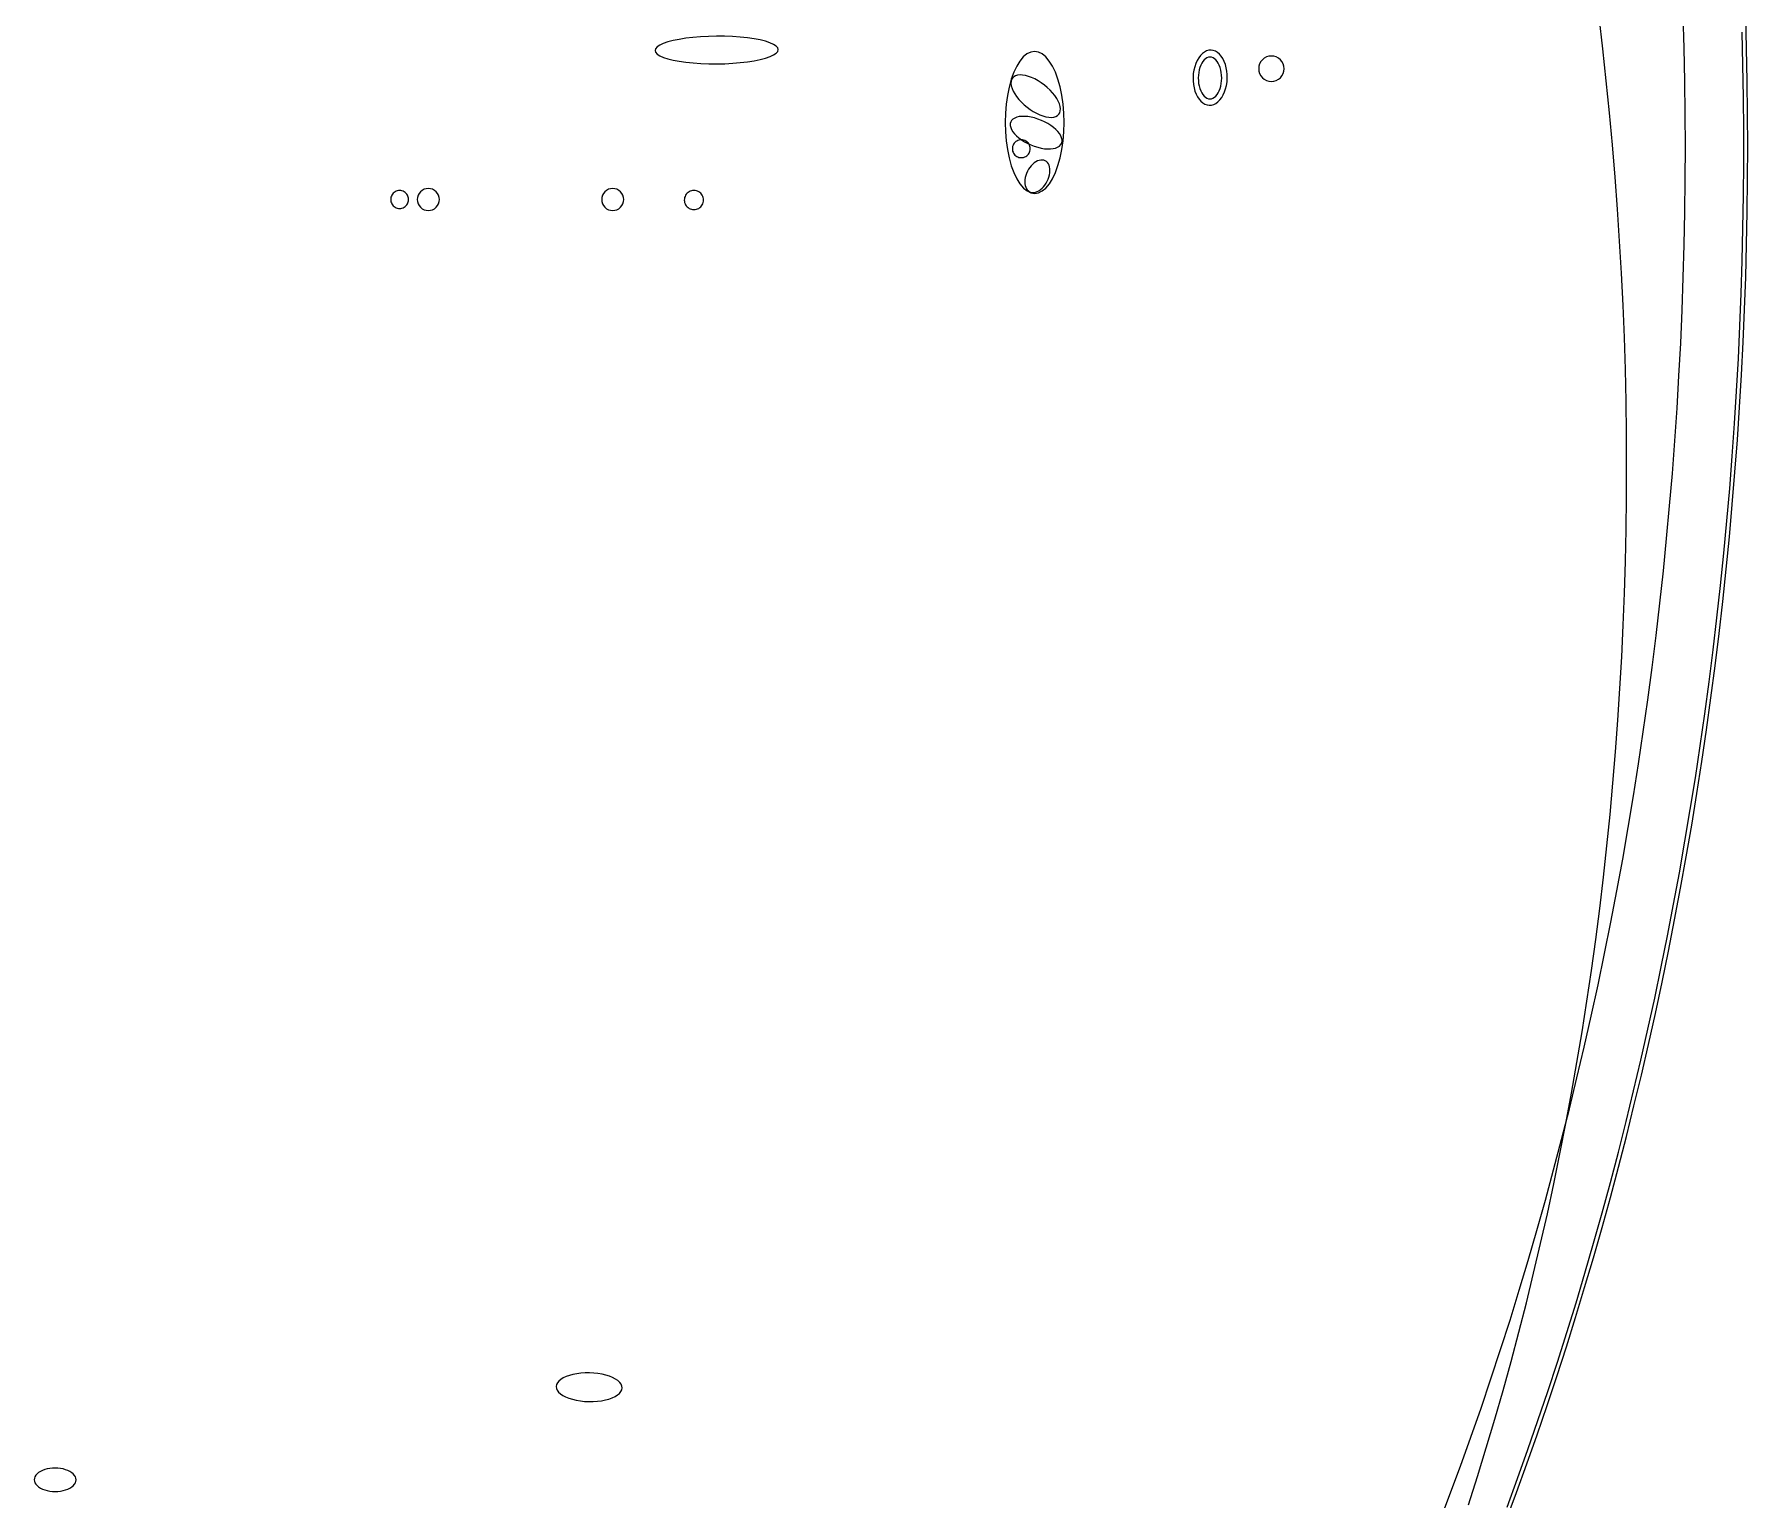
# Model space of a CAD drawing. Extents: x -1 to 217, y -22 to 302.
# Drawn here: x 118.6 to 217.1, y 61.8 to 146.1 of the extents above; entities that cross this region are included whole.
import ezdxf

# ---------------------------------------------------------------- set-up
doc = ezdxf.new("R2010")
doc.units = 0

msp = doc.modelspace()

# ---------------------------------------------------------------- linework, layer by layer
at = {"layer": 'CIRCLES'}
for p, q in [((188.989, 144.256), (188.975, 144.113)), ((188.975, 144.113), (188.989, 143.971)), ((189.031, 144.393), (188.989, 144.256)), ((188.989, 143.971), (189.031, 143.834)), ((189.098, 144.519), (189.031, 144.393)), ((189.189, 144.63), (189.098, 144.519)), ((189.3, 144.721), (189.189, 144.63)), ((189.427, 144.789), (189.3, 144.721)), ((189.564, 144.83), (189.427, 144.789)), ((189.706, 144.844), (189.564, 144.83)), ((189.849, 144.83), (189.706, 144.844)), ((189.986, 144.789), (189.849, 144.83)), ((190.112, 144.721), (189.986, 144.789)), ((190.223, 144.63), (190.112, 144.721)), ((190.314, 144.519), (190.223, 144.63)), ((190.382, 144.393), (190.314, 144.519)), ((190.423, 144.256), (190.382, 144.393)), ((190.382, 143.834), (190.423, 143.971)), ((190.437, 144.113), (190.423, 144.256)), ((190.423, 143.971), (190.437, 144.113)), ((189.031, 143.834), (189.098, 143.707)), ((189.098, 143.707), (189.189, 143.596)), ((189.189, 143.596), (189.3, 143.505)), ((189.3, 143.505), (189.427, 143.438)), ((189.427, 143.438), (189.564, 143.396)), ((189.564, 143.396), (189.706, 143.382)), ((189.706, 143.382), (189.849, 143.396)), ((189.849, 143.396), (189.986, 143.438)), ((189.986, 143.438), (190.112, 143.505)), ((190.112, 143.505), (190.223, 143.596)), ((190.223, 143.596), (190.314, 143.707)), ((190.314, 143.707), (190.382, 143.834)), ((140.775, 137.038), (140.696, 136.941)), ((140.871, 137.116), (140.775, 137.038)), ((140.981, 137.175), (140.871, 137.116)), ((141.1, 137.211), (140.981, 137.175)), ((141.224, 137.224), (141.1, 137.211)), ((141.348, 137.211), (141.224, 137.224)), ((141.467, 137.175), (141.348, 137.211)), ((141.577, 137.116), (141.467, 137.175)), ((141.673, 137.038), (141.577, 137.116)), ((141.752, 136.941), (141.673, 137.038)), ((151.379, 137.038), (151.301, 136.941)), ((151.476, 137.116), (151.379, 137.038)), ((151.585, 137.175), (151.476, 137.116)), ((151.705, 137.211), (151.585, 137.175)), ((151.828, 137.224), (151.705, 137.211)), ((151.952, 137.211), (151.828, 137.224)), ((152.072, 137.175), (151.952, 137.211)), ((152.181, 137.116), (152.072, 137.175)), ((152.278, 137.038), (152.181, 137.116)), ((152.356, 136.941), (152.278, 137.038)), ((140.601, 136.712), (140.589, 136.589)), ((140.589, 136.589), (140.601, 136.465)), ((140.637, 136.832), (140.601, 136.712)), ((140.601, 136.465), (140.637, 136.345)), ((140.696, 136.941), (140.637, 136.832)), ((140.637, 136.345), (140.696, 136.236)), ((140.696, 136.236), (140.775, 136.139)), ((140.775, 136.139), (140.871, 136.061)), ((140.871, 136.061), (140.981, 136.002)), ((140.981, 136.002), (141.1, 135.966)), ((141.348, 135.966), (141.467, 136.002)), ((141.467, 136.002), (141.577, 136.061)), ((141.577, 136.061), (141.673, 136.139)), ((141.673, 136.139), (141.752, 136.236)), ((141.811, 136.832), (141.752, 136.941)), ((141.752, 136.236), (141.811, 136.345)), ((141.847, 136.712), (141.811, 136.832)), ((141.811, 136.345), (141.847, 136.465)), ((141.859, 136.589), (141.847, 136.712)), ((141.847, 136.465), (141.859, 136.589)), ((151.206, 136.712), (151.193, 136.589)), ((151.193, 136.589), (151.206, 136.465)), ((151.242, 136.832), (151.206, 136.712)), ((151.206, 136.465), (151.242, 136.345)), ((151.301, 136.941), (151.242, 136.832)), ((151.242, 136.345), (151.301, 136.236)), ((151.301, 136.236), (151.379, 136.139)), ((151.379, 136.139), (151.476, 136.061)), ((151.476, 136.061), (151.585, 136.002)), ((151.585, 136.002), (151.705, 135.966)), ((151.952, 135.966), (152.072, 136.002)), ((152.072, 136.002), (152.181, 136.061)), ((152.181, 136.061), (152.278, 136.139)), ((152.278, 136.139), (152.356, 136.236)), ((152.415, 136.832), (152.356, 136.941)), ((152.356, 136.236), (152.415, 136.345)), ((152.451, 136.712), (152.415, 136.832)), ((152.415, 136.345), (152.451, 136.465)), ((152.464, 136.589), (152.451, 136.712)), ((152.451, 136.465), (152.464, 136.589)), ((141.1, 135.966), (141.224, 135.953)), ((141.224, 135.953), (141.348, 135.966)), ((151.705, 135.966), (151.828, 135.953)), ((151.828, 135.953), (151.952, 135.966))]:
    msp.add_line(p, q, dxfattribs=at)
at = {"layer": 'ELLIPSES'}
for p, q in [((208.767, 145.25), (208.55, 147.088)), ((213.448, 145.286), (213.396, 147.169)), ((217.034, 145.266), (216.983, 147.142)), ((156.029, 145.861), (155.644, 145.801)), ((156.444, 145.91), (156.029, 145.861)), ((156.883, 145.947), (156.444, 145.91)), ((157.337, 145.97), (156.883, 145.947)), ((157.799, 145.981), (157.337, 145.97)), ((158.262, 145.977), (157.799, 145.981)), ((158.716, 145.96), (158.262, 145.977)), ((159.155, 145.93), (158.716, 145.96)), ((159.571, 145.887), (159.155, 145.93)), ((159.957, 145.832), (159.571, 145.887)), ((216.826, 144.332), (216.782, 146.209)), ((154.292, 145.265), (154.262, 145.161)), ((154.262, 145.161), (154.293, 145.057)), ((154.382, 145.367), (154.292, 145.265)), ((154.293, 145.057), (154.385, 144.956)), ((154.53, 145.467), (154.382, 145.367)), ((154.385, 144.956), (154.534, 144.859)), ((154.734, 145.561), (154.53, 145.467)), ((154.534, 144.859), (154.74, 144.767)), ((154.991, 145.65), (154.734, 145.561)), ((155.296, 145.73), (154.991, 145.65)), ((155.644, 145.801), (155.296, 145.73)), ((160.306, 145.766), (159.957, 145.832)), ((160.612, 145.69), (160.306, 145.766)), ((160.87, 145.605), (160.612, 145.69)), ((161.076, 145.514), (160.87, 145.605)), ((160.876, 144.811), (161.08, 144.906)), ((161.225, 145.416), (161.076, 145.514)), ((161.08, 144.906), (161.228, 145.005)), ((161.317, 145.315), (161.225, 145.416)), ((161.228, 145.005), (161.318, 145.108)), ((161.348, 145.212), (161.317, 145.315)), ((161.318, 145.108), (161.348, 145.212)), ((175.651, 144.962), (175.441, 144.79)), ((175.868, 145.066), (175.651, 144.962)), ((176.089, 145.101), (175.868, 145.066)), ((176.31, 145.066), (176.089, 145.101)), ((176.527, 144.962), (176.31, 145.066)), ((176.736, 144.791), (176.527, 144.962)), ((185.626, 144.87), (185.525, 144.736)), ((185.737, 144.982), (185.626, 144.87)), ((185.855, 145.07), (185.737, 144.982)), ((185.979, 145.133), (185.855, 145.07)), ((186.107, 145.17), (185.979, 145.133)), ((186.236, 145.179), (186.107, 145.17)), ((186.364, 145.162), (186.236, 145.179)), ((186.489, 145.117), (186.364, 145.162)), ((186.609, 145.047), (186.489, 145.117)), ((186.721, 144.951), (186.609, 145.047)), ((186.825, 144.833), (186.721, 144.951)), ((208.968, 143.41), (208.767, 145.25)), ((213.485, 143.402), (213.448, 145.286)), ((217.071, 143.39), (217.034, 145.266)), ((154.74, 144.767), (154.998, 144.683)), ((154.998, 144.683), (155.304, 144.607)), ((155.304, 144.607), (155.653, 144.541)), ((155.653, 144.541), (156.039, 144.486)), ((156.039, 144.486), (156.455, 144.443)), ((156.455, 144.443), (156.894, 144.413)), ((156.894, 144.413), (157.348, 144.395)), ((157.348, 144.395), (157.811, 144.392)), ((157.811, 144.392), (158.273, 144.402)), ((158.273, 144.402), (158.727, 144.426)), ((158.727, 144.426), (159.166, 144.462)), ((159.166, 144.462), (159.581, 144.511)), ((159.581, 144.511), (159.966, 144.572)), ((159.966, 144.572), (160.314, 144.643)), ((160.314, 144.643), (160.619, 144.723)), ((160.619, 144.723), (160.876, 144.811)), ((174.893, 143.905), (174.747, 143.504)), ((175.059, 144.257), (174.893, 143.905)), ((175.243, 144.554), (175.059, 144.257)), ((175.441, 144.79), (175.243, 144.554)), ((176.935, 144.555), (176.736, 144.791)), ((177.119, 144.258), (176.935, 144.555)), ((177.285, 143.906), (177.119, 144.258)), ((177.432, 143.505), (177.285, 143.906)), ((185.248, 144.034), (185.217, 143.831)), ((185.296, 144.229), (185.248, 144.034)), ((185.358, 144.413), (185.296, 144.229)), ((185.435, 144.583), (185.358, 144.413)), ((185.525, 144.736), (185.435, 144.583)), ((185.525, 143.89), (185.508, 143.736)), ((185.554, 144.039), (185.525, 143.89)), ((185.593, 144.18), (185.554, 144.039)), ((185.642, 144.311), (185.593, 144.18)), ((185.7, 144.429), (185.642, 144.311)), ((185.767, 144.532), (185.7, 144.429)), ((185.84, 144.619), (185.767, 144.532)), ((185.92, 144.689), (185.84, 144.619)), ((186.003, 144.739), (185.92, 144.689)), ((186.09, 144.77), (186.003, 144.739)), ((186.178, 144.78), (186.09, 144.77)), ((186.266, 144.77), (186.178, 144.78)), ((186.352, 144.739), (186.266, 144.77)), ((186.436, 144.688), (186.352, 144.739)), ((186.515, 144.618), (186.436, 144.688)), ((186.588, 144.531), (186.515, 144.618)), ((186.654, 144.427), (186.588, 144.531)), ((186.712, 144.309), (186.654, 144.427)), ((186.761, 144.178), (186.712, 144.309)), ((186.799, 144.037), (186.761, 144.178)), ((186.827, 143.888), (186.799, 144.037)), ((186.917, 144.693), (186.825, 144.833)), ((186.844, 143.734), (186.827, 143.888)), ((186.998, 144.535), (186.917, 144.693)), ((187.064, 144.36), (186.998, 144.535)), ((187.115, 144.172), (187.064, 144.36)), ((187.15, 143.975), (187.115, 144.172)), ((187.169, 143.771), (187.15, 143.975)), ((216.855, 142.454), (216.826, 144.332)), ((174.625, 143.06), (174.527, 142.581)), ((174.747, 143.504), (174.625, 143.06)), ((174.738, 143.378), (174.732, 143.255)), ((174.732, 143.255), (174.751, 143.12)), ((174.768, 143.486), (174.738, 143.378)), ((174.751, 143.12), (174.793, 142.975)), ((174.822, 143.578), (174.768, 143.486)), ((174.793, 142.975), (174.859, 142.823)), ((174.898, 143.652), (174.822, 143.578)), ((174.996, 143.707), (174.898, 143.652)), ((175.114, 143.742), (174.996, 143.707)), ((175.25, 143.756), (175.114, 143.742)), ((175.401, 143.75), (175.25, 143.756)), ((175.565, 143.722), (175.401, 143.75)), ((175.738, 143.674), (175.565, 143.722)), ((175.919, 143.607), (175.738, 143.674)), ((176.104, 143.521), (175.919, 143.607)), ((176.29, 143.419), (176.104, 143.521)), ((176.474, 143.301), (176.29, 143.419)), ((176.652, 143.17), (176.474, 143.301)), ((176.821, 143.029), (176.652, 143.17)), ((176.979, 142.879), (176.821, 143.029)), ((177.123, 142.723), (176.979, 142.879)), ((177.555, 143.061), (177.432, 143.505)), ((177.653, 142.582), (177.555, 143.061)), ((185.217, 143.831), (185.202, 143.625)), ((185.202, 143.625), (185.204, 143.418)), ((185.204, 143.418), (185.223, 143.213)), ((185.223, 143.213), (185.258, 143.016)), ((185.258, 143.016), (185.309, 142.828)), ((185.508, 143.736), (185.502, 143.579)), ((185.502, 143.579), (185.507, 143.422)), ((185.507, 143.422), (185.524, 143.268)), ((185.524, 143.268), (185.552, 143.119)), ((185.552, 143.119), (185.591, 142.978)), ((185.591, 142.978), (185.64, 142.847)), ((186.709, 142.845), (186.759, 142.976)), ((186.759, 142.976), (186.798, 143.117)), ((186.798, 143.117), (186.826, 143.266)), ((186.826, 143.266), (186.844, 143.42)), ((186.85, 143.577), (186.844, 143.734)), ((186.844, 143.42), (186.85, 143.577)), ((187.014, 142.775), (187.077, 142.959)), ((187.077, 142.959), (187.125, 143.154)), ((187.125, 143.154), (187.156, 143.357)), ((187.156, 143.357), (187.171, 143.564)), ((187.171, 143.564), (187.169, 143.771)), ((209.154, 141.568), (208.968, 143.41)), ((213.507, 141.517), (213.485, 143.402)), ((217.092, 141.512), (217.071, 143.39)), ((174.456, 142.076), (174.413, 141.552)), ((174.527, 142.581), (174.456, 142.076)), ((174.859, 142.823), (174.947, 142.665)), ((174.947, 142.665), (175.056, 142.505)), ((175.056, 142.505), (175.183, 142.346)), ((175.183, 142.346), (175.327, 142.19)), ((175.327, 142.19), (175.485, 142.04)), ((175.485, 142.04), (175.654, 141.898)), ((175.654, 141.898), (175.832, 141.768)), ((177.25, 142.563), (177.123, 142.723)), ((177.359, 142.404), (177.25, 142.563)), ((177.447, 142.246), (177.359, 142.404)), ((177.513, 142.094), (177.447, 142.246)), ((177.555, 141.948), (177.513, 142.094)), ((177.574, 141.813), (177.555, 141.948)), ((177.724, 142.077), (177.653, 142.582)), ((177.767, 141.553), (177.724, 142.077)), ((185.309, 142.828), (185.375, 142.654)), ((185.375, 142.654), (185.455, 142.495)), ((185.455, 142.495), (185.548, 142.355)), ((185.548, 142.355), (185.651, 142.237)), ((185.64, 142.847), (185.698, 142.729)), ((185.651, 142.237), (185.764, 142.142)), ((185.698, 142.729), (185.764, 142.625)), ((185.764, 142.625), (185.837, 142.537)), ((185.764, 142.142), (185.884, 142.071)), ((185.837, 142.537), (185.916, 142.468)), ((185.884, 142.071), (186.009, 142.027)), ((185.916, 142.468), (185.999, 142.417)), ((185.999, 142.417), (186.086, 142.386)), ((186.009, 142.027), (186.137, 142.009)), ((186.086, 142.386), (186.174, 142.376)), ((186.137, 142.009), (186.266, 142.019)), ((186.174, 142.376), (186.262, 142.386)), ((186.262, 142.386), (186.348, 142.416)), ((186.266, 142.019), (186.394, 142.055)), ((186.348, 142.416), (186.432, 142.467)), ((186.394, 142.055), (186.518, 142.118)), ((186.432, 142.467), (186.511, 142.536)), ((186.511, 142.536), (186.584, 142.623)), ((186.518, 142.118), (186.636, 142.206)), ((186.584, 142.623), (186.651, 142.727)), ((186.636, 142.206), (186.747, 142.318)), ((186.651, 142.727), (186.709, 142.845)), ((186.747, 142.318), (186.848, 142.452)), ((186.848, 142.452), (186.938, 142.605)), ((186.938, 142.605), (187.014, 142.775)), ((216.87, 140.576), (216.855, 142.454)), ((174.413, 141.552), (174.399, 141.019)), ((174.399, 141.019), (174.413, 140.487)), ((174.692, 140.952), (174.691, 140.846)), ((174.719, 141.05), (174.692, 140.952)), ((174.77, 141.137), (174.719, 141.05)), ((174.846, 141.212), (174.77, 141.137)), ((174.944, 141.274), (174.846, 141.212)), ((175.064, 141.322), (174.944, 141.274)), ((175.202, 141.354), (175.064, 141.322)), ((175.358, 141.37), (175.202, 141.354)), ((175.527, 141.371), (175.358, 141.37)), ((175.707, 141.355), (175.527, 141.371)), ((175.896, 141.324), (175.707, 141.355)), ((175.832, 141.768), (176.016, 141.65)), ((176.09, 141.278), (175.896, 141.324)), ((176.016, 141.65), (176.202, 141.547)), ((176.284, 141.217), (176.09, 141.278)), ((176.202, 141.547), (176.387, 141.462)), ((176.478, 141.142), (176.284, 141.217)), ((176.387, 141.462), (176.568, 141.394)), ((176.666, 141.056), (176.478, 141.142)), ((176.568, 141.394), (176.742, 141.347)), ((176.845, 140.959), (176.666, 141.056)), ((176.742, 141.347), (176.905, 141.319)), ((177.014, 140.853), (176.845, 140.959)), ((176.905, 141.319), (177.056, 141.313)), ((177.056, 141.313), (177.192, 141.327)), ((177.192, 141.327), (177.31, 141.362)), ((177.31, 141.362), (177.408, 141.417)), ((177.408, 141.417), (177.484, 141.491)), ((177.484, 141.491), (177.538, 141.583)), ((177.538, 141.583), (177.568, 141.691)), ((177.568, 141.691), (177.574, 141.813)), ((177.782, 141.021), (177.767, 141.553)), ((177.768, 140.488), (177.782, 141.021)), ((209.323, 139.726), (209.154, 141.568)), ((213.514, 139.633), (213.507, 141.517)), ((217.1, 139.635), (217.092, 141.512)), ((174.413, 140.487), (174.457, 139.963)), ((174.457, 139.963), (174.528, 139.458)), ((174.691, 140.846), (174.716, 140.732)), ((174.716, 140.732), (174.765, 140.613)), ((174.765, 140.613), (174.839, 140.491)), ((174.839, 140.491), (174.935, 140.369)), ((174.935, 140.369), (175.053, 140.247)), ((175.067, 139.954), (175.011, 139.917)), ((175.053, 140.247), (175.19, 140.129)), ((175.127, 139.984), (175.067, 139.954)), ((175.191, 140.006), (175.127, 139.984)), ((175.19, 140.129), (175.344, 140.015)), ((175.256, 140.019), (175.191, 140.006)), ((175.323, 140.023), (175.256, 140.019)), ((175.391, 140.019), (175.323, 140.023)), ((175.344, 140.015), (175.513, 139.909)), ((175.456, 140.006), (175.391, 140.019)), ((175.52, 139.984), (175.456, 140.006)), ((175.58, 139.954), (175.52, 139.984)), ((175.636, 139.917), (175.58, 139.954)), ((177.168, 140.74), (177.014, 140.853)), ((177.305, 140.621), (177.168, 140.74)), ((177.423, 140.5), (177.305, 140.621)), ((177.519, 140.377), (177.423, 140.5)), ((177.593, 140.255), (177.519, 140.377)), ((177.643, 140.137), (177.593, 140.255)), ((177.667, 140.023), (177.643, 140.137)), ((177.654, 139.459), (177.725, 139.965)), ((177.666, 139.916), (177.667, 140.023)), ((177.725, 139.965), (177.768, 140.488)), ((216.87, 138.698), (216.87, 140.576)), ((174.528, 139.458), (174.626, 138.979)), ((174.626, 138.979), (174.749, 138.535)), ((174.814, 139.577), (174.81, 139.51)), ((174.81, 139.51), (174.814, 139.442)), ((174.827, 139.642), (174.814, 139.577)), ((174.814, 139.442), (174.827, 139.377)), ((174.849, 139.706), (174.827, 139.642)), ((174.827, 139.377), (174.849, 139.313)), ((174.879, 139.766), (174.849, 139.706)), ((174.849, 139.313), (174.879, 139.253)), ((174.916, 139.822), (174.879, 139.766)), ((174.879, 139.253), (174.916, 139.197)), ((174.96, 139.873), (174.916, 139.822)), ((174.916, 139.197), (174.96, 139.146)), ((175.011, 139.917), (174.96, 139.873)), ((174.96, 139.146), (175.011, 139.102)), ((175.011, 139.102), (175.067, 139.065)), ((175.067, 139.065), (175.127, 139.035)), ((175.127, 139.035), (175.191, 139.013)), ((175.191, 139.013), (175.256, 139)), ((175.256, 139), (175.323, 138.996)), ((175.323, 138.996), (175.391, 139)), ((175.391, 139), (175.456, 139.013)), ((175.456, 139.013), (175.52, 139.035)), ((175.513, 139.909), (175.692, 139.812)), ((175.52, 139.035), (175.58, 139.065)), ((175.58, 139.065), (175.636, 139.102)), ((175.687, 139.873), (175.636, 139.917)), ((175.636, 139.102), (175.687, 139.146)), ((175.731, 139.822), (175.687, 139.873)), ((175.687, 139.146), (175.731, 139.197)), ((175.692, 139.812), (175.881, 139.726)), ((175.768, 139.766), (175.731, 139.822)), ((175.731, 139.197), (175.768, 139.253)), ((175.798, 139.706), (175.768, 139.766)), ((175.768, 139.253), (175.798, 139.313)), ((175.82, 139.642), (175.798, 139.706)), ((175.798, 139.313), (175.82, 139.377)), ((175.833, 139.577), (175.82, 139.642)), ((175.82, 139.377), (175.833, 139.442)), ((175.837, 139.51), (175.833, 139.577)), ((175.833, 139.442), (175.837, 139.51)), ((175.881, 139.726), (176.074, 139.652)), ((176.074, 139.652), (176.269, 139.591)), ((176.269, 139.591), (176.462, 139.544)), ((176.462, 139.544), (176.651, 139.513)), ((176.651, 139.513), (176.831, 139.498)), ((176.831, 139.498), (177.001, 139.498)), ((177.001, 139.498), (177.156, 139.515)), ((177.156, 139.515), (177.294, 139.547)), ((177.294, 139.547), (177.414, 139.594)), ((177.414, 139.594), (177.512, 139.656)), ((177.434, 138.536), (177.556, 138.98)), ((177.512, 139.656), (177.588, 139.731)), ((177.556, 138.98), (177.654, 139.459)), ((177.588, 139.731), (177.639, 139.819)), ((177.639, 139.819), (177.666, 139.916)), ((209.476, 137.882), (209.323, 139.726)), ((213.506, 137.748), (213.514, 139.633)), ((217.092, 137.758), (217.1, 139.635)), ((174.749, 138.535), (174.895, 138.134)), ((174.895, 138.134), (175.062, 137.782)), ((175.583, 137.97), (175.552, 137.848)), ((175.626, 138.092), (175.583, 137.97)), ((175.679, 138.211), (175.626, 138.092)), ((175.743, 138.325), (175.679, 138.211)), ((175.814, 138.432), (175.743, 138.325)), ((175.894, 138.53), (175.814, 138.432)), ((175.979, 138.618), (175.894, 138.53)), ((176.069, 138.695), (175.979, 138.618)), ((176.162, 138.758), (176.069, 138.695)), ((176.257, 138.807), (176.162, 138.758)), ((176.351, 138.84), (176.257, 138.807)), ((176.444, 138.858), (176.351, 138.84)), ((176.534, 138.86), (176.444, 138.858)), ((176.618, 138.847), (176.534, 138.86)), ((176.697, 138.817), (176.618, 138.847)), ((176.767, 138.772), (176.697, 138.817)), ((176.829, 138.713), (176.767, 138.772)), ((176.881, 138.64), (176.829, 138.713)), ((176.922, 138.555), (176.881, 138.64)), ((176.917, 137.88), (176.948, 138.003)), ((176.952, 138.459), (176.922, 138.555)), ((176.948, 138.003), (176.968, 138.124)), ((176.969, 138.354), (176.952, 138.459)), ((176.968, 138.124), (176.975, 138.241)), ((176.975, 138.241), (176.969, 138.354)), ((177.122, 137.783), (177.288, 138.135)), ((177.288, 138.135), (177.434, 138.536)), ((216.855, 136.82), (216.87, 138.698)), ((139.26, 136.996), (139.21, 136.952)), ((139.316, 137.033), (139.26, 136.996)), ((139.376, 137.063), (139.316, 137.033)), ((139.44, 137.085), (139.376, 137.063)), ((139.506, 137.098), (139.44, 137.085)), ((139.573, 137.102), (139.506, 137.098)), ((139.64, 137.098), (139.573, 137.102)), ((139.706, 137.085), (139.64, 137.098)), ((139.77, 137.063), (139.706, 137.085)), ((139.83, 137.033), (139.77, 137.063)), ((139.886, 136.996), (139.83, 137.033)), ((139.936, 136.952), (139.886, 136.996)), ((156.16, 136.994), (156.106, 136.947)), ((156.22, 137.034), (156.16, 136.994)), ((156.285, 137.066), (156.22, 137.034)), ((156.353, 137.089), (156.285, 137.066)), ((156.424, 137.103), (156.353, 137.089)), ((156.496, 137.108), (156.424, 137.103)), ((156.568, 137.103), (156.496, 137.108)), ((156.638, 137.089), (156.568, 137.103)), ((156.707, 137.066), (156.638, 137.089)), ((156.771, 137.034), (156.707, 137.066)), ((156.831, 136.994), (156.771, 137.034)), ((156.886, 136.947), (156.831, 136.994)), ((175.062, 137.782), (175.246, 137.485)), ((175.246, 137.485), (175.445, 137.249)), ((175.445, 137.249), (175.654, 137.078)), ((175.533, 137.727), (175.526, 137.609)), ((175.526, 137.609), (175.531, 137.497)), ((175.531, 137.497), (175.549, 137.392)), ((175.552, 137.848), (175.533, 137.727)), ((175.549, 137.392), (175.578, 137.296)), ((175.578, 137.296), (175.619, 137.211)), ((175.619, 137.211), (175.671, 137.138)), ((175.654, 137.078), (175.871, 136.974)), ((175.671, 137.138), (175.733, 137.078)), ((175.733, 137.078), (175.804, 137.033)), ((175.804, 137.033), (175.882, 137.004)), ((175.871, 136.974), (176.092, 136.939)), ((175.882, 137.004), (175.967, 136.99)), ((175.967, 136.99), (176.056, 136.992)), ((176.056, 136.992), (176.149, 137.01)), ((176.092, 136.939), (176.313, 136.974)), ((176.149, 137.01), (176.244, 137.044)), ((176.244, 137.044), (176.338, 137.093)), ((176.313, 136.974), (176.53, 137.078)), ((176.338, 137.093), (176.431, 137.156)), ((176.431, 137.156), (176.521, 137.232)), ((176.521, 137.232), (176.607, 137.32)), ((176.53, 137.078), (176.739, 137.25)), ((176.607, 137.32), (176.686, 137.418)), ((176.686, 137.418), (176.758, 137.526)), ((176.739, 137.25), (176.938, 137.486)), ((176.758, 137.526), (176.821, 137.64)), ((176.821, 137.64), (176.874, 137.758)), ((176.874, 137.758), (176.917, 137.88)), ((176.938, 137.486), (177.122, 137.783)), ((209.614, 136.037), (209.476, 137.882)), ((213.483, 135.863), (213.506, 137.748)), ((217.07, 135.88), (217.092, 137.758)), ((139.064, 136.656), (139.059, 136.589)), ((139.059, 136.589), (139.064, 136.521)), ((139.077, 136.721), (139.064, 136.656)), ((139.064, 136.521), (139.077, 136.456)), ((139.098, 136.785), (139.077, 136.721)), ((139.077, 136.456), (139.098, 136.392)), ((139.128, 136.845), (139.098, 136.785)), ((139.098, 136.392), (139.128, 136.332)), ((139.165, 136.901), (139.128, 136.845)), ((139.128, 136.332), (139.165, 136.276)), ((139.21, 136.952), (139.165, 136.901)), ((139.165, 136.276), (139.21, 136.225)), ((139.21, 136.225), (139.26, 136.181)), ((139.26, 136.181), (139.316, 136.144)), ((139.316, 136.144), (139.376, 136.114)), ((139.376, 136.114), (139.44, 136.092)), ((139.44, 136.092), (139.506, 136.079)), ((139.506, 136.079), (139.573, 136.075)), ((139.573, 136.075), (139.64, 136.079)), ((139.64, 136.079), (139.706, 136.092)), ((139.706, 136.092), (139.77, 136.114)), ((139.77, 136.114), (139.83, 136.144)), ((139.83, 136.144), (139.886, 136.181)), ((139.886, 136.181), (139.936, 136.225)), ((139.981, 136.901), (139.936, 136.952)), ((139.936, 136.225), (139.981, 136.276)), ((140.018, 136.845), (139.981, 136.901)), ((139.981, 136.276), (140.018, 136.332)), ((140.048, 136.785), (140.018, 136.845)), ((140.018, 136.332), (140.048, 136.392)), ((140.069, 136.721), (140.048, 136.785)), ((140.048, 136.392), (140.069, 136.456)), ((140.082, 136.656), (140.069, 136.721)), ((140.069, 136.456), (140.082, 136.521)), ((140.087, 136.589), (140.082, 136.656)), ((140.082, 136.521), (140.087, 136.589)), ((155.949, 136.629), (155.944, 136.557)), ((155.944, 136.557), (155.949, 136.485)), ((155.963, 136.699), (155.949, 136.629)), ((155.949, 136.485), (155.963, 136.414)), ((155.986, 136.768), (155.963, 136.699)), ((155.963, 136.414), (155.986, 136.346)), ((156.018, 136.832), (155.986, 136.768)), ((155.986, 136.346), (156.018, 136.281)), ((156.058, 136.892), (156.018, 136.832)), ((156.018, 136.281), (156.058, 136.221)), ((156.106, 136.947), (156.058, 136.892)), ((156.058, 136.221), (156.106, 136.167)), ((156.106, 136.167), (156.16, 136.119)), ((156.16, 136.119), (156.22, 136.079)), ((156.22, 136.079), (156.285, 136.047)), ((156.285, 136.047), (156.353, 136.024)), ((156.353, 136.024), (156.424, 136.01)), ((156.424, 136.01), (156.496, 136.005)), ((156.496, 136.005), (156.568, 136.01)), ((156.568, 136.01), (156.638, 136.024)), ((156.638, 136.024), (156.707, 136.047)), ((156.707, 136.047), (156.771, 136.079)), ((156.771, 136.079), (156.831, 136.119)), ((156.831, 136.119), (156.886, 136.167)), ((156.933, 136.892), (156.886, 136.947)), ((156.886, 136.167), (156.933, 136.221)), ((156.973, 136.832), (156.933, 136.892)), ((156.933, 136.221), (156.973, 136.281)), ((157.005, 136.768), (156.973, 136.832)), ((156.973, 136.281), (157.005, 136.346)), ((157.028, 136.699), (157.005, 136.768)), ((157.005, 136.346), (157.028, 136.414)), ((157.042, 136.629), (157.028, 136.699)), ((157.028, 136.414), (157.042, 136.485)), ((157.047, 136.557), (157.042, 136.629)), ((157.042, 136.485), (157.047, 136.557)), ((209.735, 134.191), (209.614, 136.037)), ((216.826, 134.942), (216.855, 136.82)), ((213.446, 133.979), (213.483, 135.863)), ((217.033, 134.004), (217.07, 135.88)), ((209.841, 132.346), (209.735, 134.191)), ((216.782, 133.065), (216.826, 134.942)), ((213.393, 132.096), (213.446, 133.979)), ((216.723, 131.189), (216.782, 133.065)), ((216.982, 132.128), (217.033, 134.004)), ((209.93, 130.5), (209.841, 132.346)), ((213.326, 130.214), (213.393, 132.096)), ((216.916, 130.253), (216.982, 132.128)), ((216.649, 129.314), (216.723, 131.189)), ((210.004, 128.655), (209.93, 130.5)), ((213.243, 128.333), (213.326, 130.214)), ((216.835, 128.379), (216.916, 130.253)), ((216.561, 127.44), (216.649, 129.314)), ((210.061, 126.81), (210.004, 128.655)), ((213.146, 126.454), (213.243, 128.333)), ((216.739, 126.507), (216.835, 128.379)), ((216.458, 125.568), (216.561, 127.44)), ((210.103, 124.966), (210.061, 126.81)), ((213.033, 124.577), (213.146, 126.454)), ((216.629, 124.637), (216.739, 126.507)), ((216.341, 123.698), (216.458, 125.568)), ((210.128, 123.123), (210.103, 124.966)), ((212.906, 122.702), (213.033, 124.577)), ((216.504, 122.768), (216.629, 124.637)), ((216.209, 121.83), (216.341, 123.698)), ((210.137, 121.282), (210.128, 123.123)), ((212.764, 120.829), (212.906, 122.702)), ((216.365, 120.902), (216.504, 122.768)), ((210.131, 119.442), (210.137, 121.282)), ((216.062, 119.964), (216.209, 121.83)), ((212.607, 118.959), (212.764, 120.829)), ((216.211, 119.039), (216.365, 120.902)), ((210.108, 117.605), (210.131, 119.442)), ((215.901, 118.101), (216.062, 119.964)), ((212.435, 117.092), (212.607, 118.959)), ((216.043, 117.178), (216.211, 119.039)), ((210.069, 115.769), (210.108, 117.605)), ((215.725, 116.241), (215.901, 118.101)), ((212.249, 115.228), (212.435, 117.092)), ((215.86, 115.32), (216.043, 117.178)), ((210.014, 113.936), (210.069, 115.769)), ((215.535, 114.384), (215.725, 116.241)), ((215.662, 113.466), (215.86, 115.32)), ((212.047, 113.368), (212.249, 115.228)), ((215.33, 112.53), (215.535, 114.384)), ((209.943, 112.106), (210.014, 113.936)), ((211.831, 111.511), (212.047, 113.368)), ((215.451, 111.615), (215.662, 113.466)), ((215.11, 110.681), (215.33, 112.53)), ((209.856, 110.28), (209.943, 112.106)), ((211.6, 109.658), (211.831, 111.511)), ((215.224, 109.768), (215.451, 111.615)), ((214.877, 108.835), (215.11, 110.681)), ((209.753, 108.456), (209.856, 110.28)), ((211.355, 107.81), (211.6, 109.658)), ((214.983, 107.924), (215.224, 109.768)), ((209.634, 106.636), (209.753, 108.456)), ((214.628, 106.993), (214.877, 108.835)), ((211.095, 105.966), (211.355, 107.81)), ((214.728, 106.086), (214.983, 107.924)), ((209.499, 104.82), (209.634, 106.636)), ((214.366, 105.156), (214.628, 106.993)), ((210.82, 104.126), (211.095, 105.966)), ((214.458, 104.251), (214.728, 106.086)), ((209.348, 103.008), (209.499, 104.82)), ((214.089, 103.323), (214.366, 105.156)), ((210.531, 102.292), (210.82, 104.126)), ((214.175, 102.421), (214.458, 104.251)), ((209.181, 101.201), (209.348, 103.008)), ((213.797, 101.495), (214.089, 103.323)), ((210.227, 100.463), (210.531, 102.292)), ((213.492, 99.672), (213.797, 101.495)), ((213.876, 100.597), (214.175, 102.421)), ((208.998, 99.399), (209.181, 101.201)), ((213.564, 98.777), (213.876, 100.597)), ((209.908, 98.64), (210.227, 100.463)), ((213.172, 97.855), (213.492, 99.672)), ((208.8, 97.601), (208.998, 99.399)), ((209.576, 96.822), (209.908, 98.64)), ((213.237, 96.963), (213.564, 98.777)), ((208.585, 95.809), (208.8, 97.601)), ((212.838, 96.043), (213.172, 97.855)), ((209.228, 95.011), (209.576, 96.822)), ((212.897, 95.155), (213.237, 96.963)), ((208.355, 94.023), (208.585, 95.809)), ((212.489, 94.238), (212.838, 96.043)), ((208.867, 93.206), (209.228, 95.011)), ((212.542, 93.353), (212.897, 95.155)), ((208.109, 92.242), (208.355, 94.023)), ((212.127, 92.438), (212.489, 94.238)), ((208.491, 91.407), (208.867, 93.206)), ((212.173, 91.557), (212.542, 93.353)), ((207.847, 90.468), (208.109, 92.242)), ((211.751, 90.645), (212.127, 92.438)), ((208.101, 89.615), (208.491, 91.407)), ((211.79, 89.768), (212.173, 91.557)), ((207.569, 88.699), (207.847, 90.468)), ((211.36, 88.858), (211.751, 90.645)), ((211.393, 87.985), (211.79, 89.768)), ((207.276, 86.938), (207.569, 88.699)), ((207.697, 87.831), (208.101, 89.615)), ((210.956, 87.078), (211.36, 88.858)), ((207.278, 86.053), (207.697, 87.831)), ((210.982, 86.209), (211.393, 87.985)), ((206.967, 85.183), (207.276, 86.938)), ((210.537, 85.305), (210.956, 87.078)), ((206.846, 84.283), (207.278, 86.053)), ((210.557, 84.44), (210.982, 86.209)), ((206.643, 83.436), (206.967, 85.183)), ((210.105, 83.54), (210.537, 85.305)), ((206.399, 82.521), (206.846, 84.283)), ((210.119, 82.679), (210.557, 84.44)), ((206.303, 81.696), (206.643, 83.436)), ((209.659, 81.782), (210.105, 83.54)), ((205.939, 80.768), (206.399, 82.521)), ((209.667, 80.925), (210.119, 82.679)), ((205.947, 79.964), (206.303, 81.696)), ((209.2, 80.032), (209.659, 81.782)), ((209.201, 79.179), (209.667, 80.925)), ((205.464, 79.022), (205.939, 80.768)), ((205.576, 78.24), (205.947, 79.964)), ((208.726, 78.29), (209.2, 80.032)), ((204.976, 77.285), (205.464, 79.022)), ((208.721, 77.442), (209.201, 79.179)), ((205.19, 76.524), (205.576, 78.24)), ((208.239, 76.556), (208.726, 78.29)), ((204.474, 75.557), (204.976, 77.285)), ((208.228, 75.713), (208.721, 77.442)), ((204.789, 74.817), (205.19, 76.524)), ((207.739, 74.831), (208.239, 76.556)), ((203.959, 73.838), (204.474, 75.557)), ((207.721, 73.992), (208.228, 75.713)), ((204.372, 73.118), (204.789, 74.817)), ((207.201, 72.28), (207.721, 73.992)), ((207.225, 73.115), (207.739, 74.831)), ((203.429, 72.128), (203.959, 73.838)), ((203.94, 71.429), (204.372, 73.118)), ((206.698, 71.407), (207.225, 73.115)), ((202.887, 70.428), (203.429, 72.128)), ((206.668, 70.577), (207.201, 72.28)), ((203.493, 69.749), (203.94, 71.429)), ((206.157, 69.709), (206.698, 71.407)), ((202.331, 68.738), (202.887, 70.428)), ((206.122, 68.884), (206.668, 70.577)), ((149.541, 68.997), (149.334, 68.941)), ((149.764, 69.04), (149.541, 68.997)), ((149.999, 69.07), (149.764, 69.04)), ((150.243, 69.086), (149.999, 69.07)), ((150.49, 69.088), (150.243, 69.086)), ((150.737, 69.076), (150.49, 69.088)), ((150.979, 69.049), (150.737, 69.076)), ((151.213, 69.01), (150.979, 69.049)), ((151.434, 68.957), (151.213, 69.01)), ((203.031, 68.078), (203.493, 69.749)), ((205.603, 68.02), (206.157, 69.709)), ((148.598, 68.409), (148.58, 68.302)), ((148.58, 68.302), (148.594, 68.193)), ((148.594, 68.193), (148.64, 68.086)), ((148.649, 68.514), (148.598, 68.409)), ((148.64, 68.086), (148.717, 67.982)), ((148.73, 68.615), (148.649, 68.514)), ((148.842, 68.709), (148.73, 68.615)), ((148.981, 68.796), (148.842, 68.709)), ((149.146, 68.874), (148.981, 68.796)), ((149.334, 68.941), (149.146, 68.874)), ((151.638, 68.893), (151.434, 68.957)), ((151.823, 68.818), (151.638, 68.893)), ((151.985, 68.733), (151.823, 68.818)), ((152.12, 68.641), (151.985, 68.733)), ((152.228, 68.541), (152.12, 68.641)), ((152.215, 67.909), (152.296, 68.01)), ((152.305, 68.437), (152.228, 68.541)), ((152.296, 68.01), (152.347, 68.115)), ((152.351, 68.33), (152.305, 68.437)), ((152.347, 68.115), (152.365, 68.222)), ((152.365, 68.222), (152.351, 68.33)), ((201.761, 67.058), (202.331, 68.738)), ((202.554, 66.417), (203.031, 68.078)), ((205.036, 66.341), (205.603, 68.02)), ((205.562, 67.2), (206.122, 68.884)), ((148.717, 67.982), (148.825, 67.883)), ((148.825, 67.883), (148.96, 67.791)), ((148.96, 67.791), (149.122, 67.706)), ((149.122, 67.706), (149.306, 67.631)), ((149.306, 67.631), (149.511, 67.566)), ((149.511, 67.566), (149.732, 67.514)), ((149.732, 67.514), (149.966, 67.474)), ((149.966, 67.474), (150.208, 67.448)), ((150.208, 67.448), (150.455, 67.436)), ((150.455, 67.436), (150.702, 67.438)), ((150.702, 67.438), (150.946, 67.454)), ((150.946, 67.454), (151.181, 67.484)), ((151.181, 67.484), (151.404, 67.527)), ((151.404, 67.527), (151.611, 67.583)), ((151.611, 67.583), (151.799, 67.65)), ((151.799, 67.65), (151.964, 67.728)), ((151.964, 67.728), (152.103, 67.815)), ((152.103, 67.815), (152.215, 67.909)), ((201.178, 65.388), (201.761, 67.058)), ((204.989, 65.526), (205.562, 67.2)), ((202.062, 64.767), (202.554, 66.417)), ((204.456, 64.671), (205.036, 66.341)), ((200.582, 63.728), (201.178, 65.388)), ((204.403, 63.861), (204.989, 65.526)), ((201.555, 63.126), (202.062, 64.767)), ((203.863, 63.012), (204.456, 64.671)), ((118.604, 63.111), (118.574, 63.025)), ((118.655, 63.195), (118.604, 63.111)), ((118.725, 63.274), (118.655, 63.195)), ((118.812, 63.347), (118.725, 63.274)), ((118.916, 63.413), (118.812, 63.347)), ((119.034, 63.471), (118.916, 63.413)), ((119.165, 63.52), (119.034, 63.471)), ((119.306, 63.558), (119.165, 63.52)), ((119.455, 63.587), (119.306, 63.558)), ((119.61, 63.603), (119.455, 63.587)), ((119.766, 63.609), (119.61, 63.603)), ((119.923, 63.603), (119.766, 63.609)), ((120.078, 63.585), (119.923, 63.603)), ((120.226, 63.557), (120.078, 63.585)), ((120.367, 63.518), (120.226, 63.557)), ((120.498, 63.468), (120.367, 63.518)), ((120.616, 63.41), (120.498, 63.468)), ((120.72, 63.344), (120.616, 63.41)), ((120.807, 63.27), (120.72, 63.344)), ((120.876, 63.191), (120.807, 63.27)), ((120.927, 63.107), (120.876, 63.191)), ((120.957, 63.021), (120.927, 63.107)), ((199.973, 62.08), (200.582, 63.728)), ((201.033, 61.496), (201.555, 63.126)), ((203.804, 62.207), (204.403, 63.861)), ((118.574, 63.025), (118.563, 62.937)), ((118.563, 62.937), (118.573, 62.849)), ((118.573, 62.849), (118.604, 62.762)), ((118.604, 62.762), (118.654, 62.679)), ((118.654, 62.679), (118.724, 62.599)), ((118.724, 62.599), (118.811, 62.526)), ((118.811, 62.526), (118.914, 62.46)), ((118.914, 62.46), (119.033, 62.401)), ((119.033, 62.401), (119.163, 62.352)), ((119.163, 62.352), (119.304, 62.313)), ((119.304, 62.313), (119.453, 62.284)), ((119.453, 62.284), (119.607, 62.267)), ((119.607, 62.267), (119.764, 62.261)), ((119.764, 62.261), (119.921, 62.266)), ((119.921, 62.266), (120.075, 62.283)), ((120.075, 62.283), (120.224, 62.311)), ((120.224, 62.311), (120.365, 62.35)), ((120.365, 62.35), (120.496, 62.399)), ((120.496, 62.399), (120.615, 62.457)), ((120.615, 62.457), (120.718, 62.523)), ((120.718, 62.523), (120.806, 62.596)), ((120.806, 62.596), (120.876, 62.675)), ((120.876, 62.675), (120.926, 62.758)), ((120.926, 62.758), (120.957, 62.845)), ((120.967, 62.933), (120.957, 63.021)), ((120.957, 62.845), (120.967, 62.933)), ((199.351, 60.442), (199.973, 62.08)), ((203.192, 60.563), (203.804, 62.207)), ((203.257, 61.363), (203.863, 63.012))]:
    msp.add_line(p, q, dxfattribs=at)

doc.saveas('drawing.dxf')
